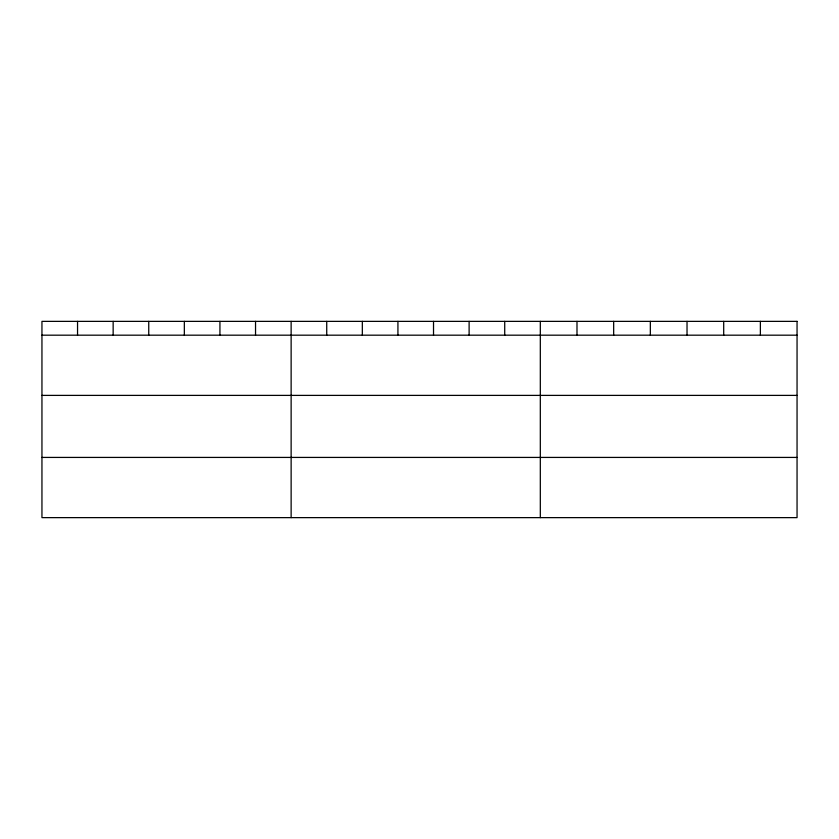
<?xml version="1.0" encoding="UTF-8"?>
<svg xmlns="http://www.w3.org/2000/svg" width="839" height="839" viewBox="0 0 839 839"><rect width="100%" height="100%" fill="white"/><g stroke="black" fill="none" stroke-linecap="round" stroke-linejoin="round"><path stroke-width="1.26" d="M41.95 335.181L797.05 335.181M41.95 395.389L797.05 395.389M41.95 457.423L797.05 457.423M760.375 321.368L760.375 335.181M723.7 321.368L723.7 335.181M687.026 321.368L687.026 335.181M650.34 321.368L650.34 335.181M613.666 321.368L613.666 335.181M576.991 321.368L576.991 335.181M540.316 321.368L540.316 517.632M504.721 321.368L504.721 335.181M469.116 321.368L469.116 335.181M433.522 321.368L433.522 335.181M397.927 321.368L397.927 335.181M362.333 321.368L362.333 335.181M326.728 321.368L326.728 335.181M291.133 321.368L291.133 517.632M255.538 321.368L255.538 335.181M219.933 321.368L219.933 335.181M184.339 321.368L184.339 335.181M148.744 321.368L148.744 335.181M113.15 321.368L113.15 335.181M77.545 321.368L77.545 335.181M797.05 321.368L41.95 321.368L41.95 517.632L797.05 517.632L797.05 321.368"/></g></svg>
